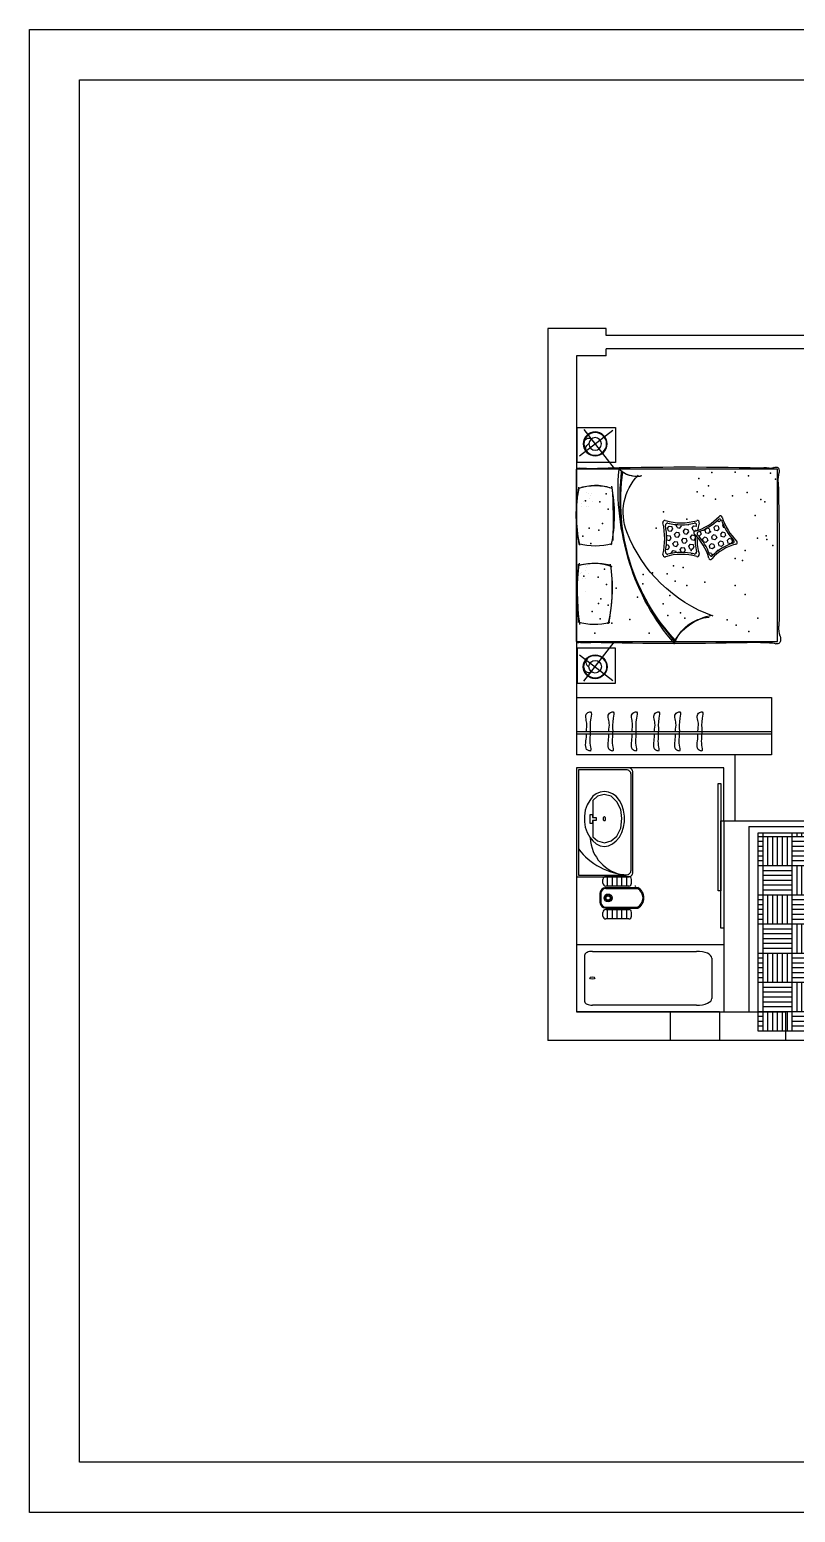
# Model space of a CAD drawing. Header units: millimetres. Extents: x -1666 to 220555, y -7114 to 28673.
# Drawn here: x 23420 to 31425, y -4928 to 10561 of the extents above; entities that cross this region are included whole.
import ezdxf

# ---------------------------------------------------------------- set-up
doc = ezdxf.new("R2010")
doc.units = ezdxf.units.MM
doc.header["$LTSCALE"] = 80
for name, color, linetype in [('F', 2, 'Continuous'), ('FUR', 4, 'Continuous'), ('O', 4, 'Continuous'), ('ruan', 7, 'Continuous'), ('XG', 9, 'Continuous'), ('物体', 6, 'Continuous'), ('配景', 3, 'Continuous')]:
    doc.layers.add(name, color=color, linetype=linetype)

# ---------------------------------------------------------------- blocks, each defined once
blk = doc.blocks.new('A$C058D1F62')
at = {"layer": 'F'}
blk.add_lwpolyline([(400, 429), (0, 429), (0, 64), (400, 64), (400, 429)], dxfattribs=at)
for radius in [125, 65.9]:
    blk.add_circle((212, 257), radius, dxfattribs=at)
at = {"layer": 'O'}
for p, q in [((330, 409), (12, 0)), ((375, 131), (28, 400))]:
    blk.add_line(p, q, dxfattribs=at)
blk.add_circle((212, 257), 119, dxfattribs=at)
for centre, radius, start, end in [((276, 263), 55, 2.6305, 118.6374), ((252, 209), 57.3, 307.019, 63.3222)]:
    blk.add_arc(centre, radius, start, end, dxfattribs=at)
blk = doc.blocks.new('A$C01A60C66')
at = {"color": 6}
for p, q in [((1979, 1573), (1979, 1573)), ((1991, 1549), (1991, 1549)), ((2006, 1568), (2006, 1568)), ((2025, 1579), (2025, 1579)), ((1966, 1481), (1966, 1481)), ((1996, 1516), (1996, 1516)), ((2002, 1429), (2002, 1429)), ((2031, 1433), (2031, 1433)), ((2047, 1497), (2047, 1497)), ((2058, 1488), (2058, 1488)), ((2077, 1465), (2077, 1465)), ((2078, 1439), (2078, 1439)), ((2016, 821), (2016, 821)), ((2028, 798), (2028, 798)), ((2043, 816), (2043, 816)), ((2062, 828), (2062, 828)), ((2003, 729), (2003, 729)), ((2033, 764), (2033, 764)), ((2039, 677), (2039, 677)), ((2068, 681), (2068, 681)), ((2085, 746), (2085, 746)), ((2095, 736), (2095, 736)), ((2114, 713), (2114, 713)), ((2115, 687), (2115, 687)), ((2040, 544), (2040, 544)), ((1285, 267), (1285, 267))]:
    blk.add_line(p, q, dxfattribs=at)
for centre, radius, start, end in [((102, 1802), 87.6, 165.4071, 187.5831), ((-1109, 1641), 1134, 2.3933, 7.5831), ((46, 1817), 29.5, 94.7733, 165.4071), ((46, 1813), 33.4, 56.2965, 94.7733), ((84, 1870), 35.1, 236.2965, 278.6555), ((157, 1392), 448, 84.1209, 98.6555), ((1018, -33455), 35302, 88.36, 91.3231), ((-479, 1493), 2149, 316.9537, 8.2406), ((-728, 1612), 2425, 318.7884, 5.0163), ((-606, 1512), 2283, 318.5194, 7.5266), ((1507, 1996), 249, 257.0121, 316.8621), ((1485, 2051), 306, 265.7085, 312.0373), ((1090, 1374), 554, 338.3817, 44.1477), ((2061, 2257), 426, 265.6228, 275.3317), ((2132, 1495), 340, 92.2939, 95.3317), ((2118, 1826), 9.11, 341.4668, 92.2939), ((38624, 747), 38612, 178.6026, 180.8363), ((3234, 1347), 1496, 168.5049, 192.1767), ((6337, 1285), 4588, 175.6018, 182.5945), ((1931, 1042), 610, 72.6979, 106.8353), ((1935, 1205), 452, 67.9911, 109.9836), ((833, 1344), 1302, 346.0572, 12.4001), ((418, 1346), 1713, 349.604, 9.7299), ((197, 1710), 1509, 289.6651, 339.0127), ((1939, 1667), 647, 253.9555, 285.3706), ((3612, 582), 1850, 172.2323, 191.4972), ((1957, 268), 573, 75.6122, 109.7856), ((1932, 161), 681, 74.3408, 102.9705), ((-884, 572), 3005, 352.8921, 4.9685), ((-126, 512), 2252, 352.6197, 8.3988), ((3441, 596), 1683, 177.9544, 193.3394), ((-283, 168), 300, 342.637, 2.8075), ((617, -265), 571, 27.7087, 80.3683), ((710, -144), 425, 19.9082, 85.2155), ((1940, 803), 603, 255.005, 287.1342), ((105, 47), 107, 162.637, 189.732), ((37, 36), 37.4, 189.732, 290.2501), ((102, -142), 152, 85.1878, 110.2501), ((141, 1389), 1380, 268.9186, 274.1218), ((1120, 34562), 34560, 268.5413, 271.4314), ((2068, -3215), 3228, 89.5732, 91.5075), ((2061, -408), 426, 84.6683, 94.3772), ((2188, 570), 565, 260.2785, 263.1759), ((2132, 355), 340, 264.6683, 267.7061), ((2118, 24), 9.11, 267.7061, 18.5332), ((2122, 18), 8.98, 263.1759, 345.5645)]:
    blk.add_arc(centre, radius, start, end, dxfattribs=at)
for p in [(52, 1718), (103, 1783), (334, 1755), (473, 1792), (717, 1788), (852, 1727), (348, 1579), (872, 1588), (680, 1510), (805, 1547), (1803, 1406), (1888, 1481), (265, 1339), (980, 1301), (1224, 1377), (1859, 1256), (240, 1104), (730, 1169), (800, 1187), (1298, 1208), (2067, 1123), (79, 1028), (369, 973), (933, 973), (1982, 1047), (397, 870), (472, 889), (792, 645), (1102, 654), (1186, 729), (1435, 724), (1439, 627), (1820, 620), (1905, 695), (369, 513), (1158, 504), (1496, 485), (1716, 580), (1877, 470), (1046, 323), (1969, 336), (238, 269), (557, 250), (1178, 295), (1575, 252), (1885, 261), (1374, 110), (1941, 111)]:
    blk.add_point(p, dxfattribs=at)
at = {"layer": 'F', "color": 6}
for p, q in [((32, 1825), (2132, 1825)), ((32, 25), (32, 1825)), ((2132, 25), (2132, 1825)), ((2132, 25), (32, 25))]:
    blk.add_line(p, q, dxfattribs=at)
for p in [(754, 1649), (1822, 1566), (162, 1482), (205, 1507), (501, 1547), (2039, 1494), (143, 1090), (148, 1127), (1898, 1188), (2001, 1207), (1017, 795), (1120, 813), (1839, 779), (1337, 742), (2056, 707), (472, 607), (980, 607), (1225, 417), (1800, 402), (1904, 421), (463, 194), (999, 266), (1763, 214), (332, 128)]:
    blk.add_point(p, dxfattribs=at)
blk = doc.blocks.new('A$C60A001ED')
at = {"layer": '物体', "color": 252, "rotation": 90}
blk.add_blockref('A$C058D1F62', (429, 1725), dxfattribs=at)
at = {"layer": '物体', "color": 252, "xscale": -1, "rotation": 270}
for name, p in [('A$C01A60C66', (412, 0)), ('A$C058D1F62', (2243, 1725))]:
    blk.add_blockref(name, p, dxfattribs=at)
blk = doc.blocks.new('A$C463B2E4E')
at = {"layer": 'XG'}
h = blk.add_hatch(dxfattribs=at)
h.set_pattern_fill('HEX', color=256, scale=225, angle=80, style=0)
h.set_pattern_definition([(256.16028, (-48909.037, 75060.194), (47.2997, -11.652693), [28.125, -56.25]), (16.16028, (-48909.037, 75060.194), (-13.558322, 46.789088), [28.125, -56.25]), (316.16028, (-48915.764, 75032.886), (33.741378, 35.136395), [28.125, -56.25])])
edge = h.paths.add_edge_path()
edge.add_arc((577, -29), 544, 468.2236, 494.2758, ccw=False)
edge.add_arc((402, 505), 18, 288.2236, 404.7089)
edge.add_arc((785, 885), 522, 197.1882, 224.7089, ccw=False)
edge.add_arc((270, 725), 18, 377.1882, 491.8186)
edge.add_arc((-187, 1236), 667, 290.3642, 311.8186, ccw=False)
edge.add_arc((51, 593), 18, 470.3642, 584.1257)
edge.add_arc((-367, 188), 564, 378.5769, 404.1257, ccw=False)
edge.add_arc((185, 374), 18, 198.5769, 314.2758)
h = blk.add_hatch(dxfattribs=at)
h.set_pattern_fill('HEX', color=256, scale=225, angle=80, style=0)
h.set_pattern_definition([(80, (-61072.58, -60228.484), (-47.973855, 8.459085), [28.125, -56.25]), (200, (-61072.58, -60228.484), (16.661145, -45.77612), [28.125, -56.25]), (140, (-61067.695, -60200.787), (-31.31271, -37.317035), [28.125, -56.25])])
edge = h.paths.add_edge_path()
edge.add_arc((239, 940), 604, 267.61, 282.9367)
edge.add_arc((97, 332), 20, 76.8844, 192.5834)
edge.add_arc((-534, 191), 627, 347.0346, 372.5834)
edge.add_arc((96, 46), 20, 167.0346, 280.7961)
edge.add_arc((239, -702), 741, 79.3417, 100.7961)
edge.add_arc((380, 46), 20, 259.3417, 373.9721)
edge.add_arc((962, 191), 580, 166.4513, 193.9721)
edge.add_arc((379, 331), 20, 346.4513, 462.9367)
at = {"layer": 'FUR'}
for centre, radius, start, end in [((279, 758), 18.2, 14.9288, 133.3903), ((-187, 1236), 649, 287.9029, 314.3306), ((785, 885), 504, 193.9886, 228.0567), ((18, 601), 18, 107.9029, 227.0284), ((-367, 188), 546, 15.5368, 47.0284), ((577, -29), 526, 105.0086, 137.4292), ((437, 497), 18, 285.0086, 48.0567), ((69, 360), 20, 76.7426, 195.8681), ((-534, 191), 607, 344.1319, 15.6235), ((239, 940), 584, 253.7311, 259.4072), ((176, 339), 18, 195.2922, 314.4177), ((239, 940), 584, 269.6754, 286.1517), ((407, 359), 20, 343.1036, 106.1517), ((962, 191), 560, 163.1036, 197.1717), ((69, 19), 20, 164.1319, 283.2574), ((239, -702), 721, 76.8297, 103.2574), ((408, 20), 20, 256.8297, 17.1717)]:
    blk.add_arc(centre, radius, start, end, dxfattribs=at)
at = {"layer": 'FUR', "color": 5}
for centre, radius, start, end in [((-187, 1236), 667, 290.3642, 311.8186), ((270, 727), 17, 11.5067, 137.5001), ((785, 885), 522, 197.1882, 224.7089), ((51, 593), 18, 110.3642, 224.1257), ((-367, 188), 564, 18.5769, 44.1257), ((577, -29), 544, 108.2236, 134.2758), ((402, 505), 18, 288.2236, 44.7089), ((97, 332), 20, 76.8844, 192.5834), ((-534, 191), 627, 347.0346, 12.5834), ((241, 899), 544, 256.8844, 260.5076), ((185, 374), 18, 198.5769, 314.2758), ((239, 940), 604, 267.61, 282.9367), ((379, 331), 20, 346.4513, 102.9367), ((962, 191), 580, 166.4513, 193.9721), ((96, 46), 20, 167.0346, 280.7961), ((239, -702), 741, 79.3417, 100.7961), ((380, 46), 20, 259.3417, 13.9721)]:
    blk.add_arc(centre, radius, start, end, dxfattribs=at)
blk = doc.blocks.new('A$C640C6E81')
at = {"color": 253}
for p, q in [((30, 374), (30, 413)), ((60, 443), (300, 443)), ((300, 344), (60, 344)), ((60, 327), (395, 327)), ((60, 317), (393, 317)), ((80, 344), (80, 443)), ((130, 344), (130, 443)), ((180, 344), (180, 443)), ((230, 344), (230, 443)), ((280, 344), (280, 443)), ((330, 374), (330, 413)), ((0, 267), (0, 174)), ((10, 267), (10, 174)), ((30, 30), (30, 69)), ((60, 124), (393, 124)), ((60, 114), (395, 114)), ((60, 99), (300, 99)), ((80, 0), (80, 99)), ((130, 0), (130, 99)), ((180, 0), (180, 99)), ((230, 0), (230, 99)), ((280, 0), (280, 99)), ((330, 30), (330, 69)), ((300, 0), (60, 0))]:
    blk.add_line(p, q, dxfattribs=at)
for radius in [41.5, 31.5, 21.5]:
    blk.add_circle((85, 219), radius, dxfattribs=at)
for centre, radius, start, end in [((60, 267), 60, 90, 180), ((60, 267), 50, 90, 180), ((60, 413), 30, 90, 180), ((60, 374), 30, 180, 270), ((300, 413), 30, 0, 90), ((300, 374), 30, 270, 0), ((340, 220), 110, 298.3589, 61.6411), ((340, 220), 120, 297.1245, 62.8755), ((60, 174), 60, 180, 270), ((60, 174), 50, 180, 270), ((60, 69), 30, 90, 180), ((60, 30), 30, 180, 270), ((300, 69), 30, 0, 90), ((300, 30), 30, 270, 0)]:
    blk.add_arc(centre, radius, start, end, dxfattribs=at)
at = {"color": 5}
blk.add_arc((365, 334), 10, 0, 90, dxfattribs=at)
blk = doc.blocks.new('A$C521207E6')
at = {"color": 3}
for p, q in [((50, 330), (25, 293)), ((94, 367), (50, 330)), ((107, 339), (50, 280)), ((138, 390), (94, 367)), ((189, 381), (107, 339)), ((195, 408), (138, 390)), ((283, 390), (189, 381)), ((258, 417), (195, 408)), ((315, 417), (258, 417)), ((384, 381), (283, 390)), ((371, 408), (315, 417)), ((428, 390), (371, 408)), ((466, 339), (384, 381)), ((478, 367), (428, 390)), ((516, 280), (466, 339)), ((516, 330), (478, 367)), ((548, 293), (516, 330)), ((6, 252), (0, 211)), ((0, 211), (6, 165)), ((25, 293), (6, 252)), ((6, 165), (25, 124)), ((50, 280), (31, 206)), ((31, 206), (50, 138)), ((271, 216), (264, 211)), ((264, 211), (264, 206)), ((264, 211), (264, 211)), ((264, 206), (271, 202)), ((277, 220), (271, 220)), ((271, 220), (271, 216)), ((271, 216), (271, 216)), ((271, 202), (271, 202)), ((271, 202), (271, 197)), ((271, 197), (277, 197)), ((283, 220), (277, 220)), ((277, 220), (277, 220)), ((277, 197), (277, 197)), ((277, 197), (283, 197)), ((290, 220), (283, 220)), ((283, 197), (290, 197)), ((296, 220), (290, 220)), ((290, 220), (290, 220)), ((290, 197), (290, 197)), ((290, 197), (296, 197)), ((302, 216), (296, 220)), ((296, 220), (296, 220)), ((296, 197), (302, 202)), ((296, 197), (296, 197)), ((302, 211), (302, 216)), ((302, 216), (302, 216)), ((302, 206), (302, 211)), ((302, 211), (302, 211)), ((302, 202), (302, 206)), ((302, 202), (302, 202)), ((535, 211), (516, 280)), ((516, 138), (535, 211)), ((567, 252), (548, 293)), ((548, 124), (567, 165)), ((573, 211), (567, 252)), ((567, 165), (573, 211)), ((25, 124), (50, 87)), ((50, 138), (94, 87)), ((50, 87), (94, 55)), ((94, 87), (271, 87)), ((94, 55), (138, 28)), ((138, 28), (195, 9)), ((195, 9), (258, 0)), ((239, 83), (271, 83)), ((239, 60), (239, 83)), ((334, 60), (239, 60)), ((258, 0), (315, 0)), ((271, 124), (302, 124)), ((271, 83), (271, 124)), ((271, 87), (271, 87)), ((302, 124), (302, 83)), ((302, 87), (472, 87)), ((302, 83), (334, 83)), ((315, 0), (371, 9)), ((334, 83), (334, 60)), ((371, 9), (428, 28)), ((428, 28), (478, 55)), ((472, 87), (516, 138)), ((478, 55), (516, 87)), ((516, 87), (548, 124))]:
    blk.add_line(p, q, dxfattribs=at)
blk = doc.blocks.new('A$C67CF4B89')
at = {"layer": '配景', "color": 6}
for points in [[(50, 0), (1090, 0, 0.414214), (1140, 50), (1140, 590), (0, 590), (0, 50, 0.414214)], [(70, 20), (1070, 20, 0.414214), (1120, 70), (1120, 570), (20, 570), (20, 70, 0.414214)]]:
    blk.add_lwpolyline(points, format="xyb", close=True, dxfattribs=at)
at = {"layer": '配景', "color": 4}
for centre, radius, start, end in [((723, 15), 703, 127.7949, 176.4257), ((427, 37), 411, 92.7608, 172.1787)]:
    blk.add_arc(centre, radius, start, end, dxfattribs=at)
at = {"layer": '配景', "color": 252, "rotation": 180}
blk.add_blockref('A$C521207E6', (892, 507), dxfattribs=at)

msp = doc.modelspace()

# ---------------------------------------------------------------- hatches: boundary and pattern name
at = {"true_color": 0xcd2027}
h = msp.add_hatch(dxfattribs=at)
h.set_pattern_fill('AR-PARQ1', color=242)
h.set_pattern_definition([(90, (-14632.58, 0), (-304.8, 304.8), [304.8, -304.8]), (90, (-14581.78, 0), (-304.8, 304.8), [304.8, -304.8]), (90, (-14530.98, 0), (-304.8, 304.8), [304.8, -304.8]), (90, (-14480.18, 0), (-304.8, 304.8), [304.8, -304.8]), (90, (-14429.38, 0), (-304.8, 304.8), [304.8, -304.8]), (90, (-14378.58, 0), (-304.8, 304.8), [304.8, -304.8]), (90, (-14327.78, 0), (-304.8, 304.8), [304.8, -304.8]), (0, (-14632.58, 304.8), (304.8, -304.8), [304.8, -304.8]), (0, (-14632.58, 355.6), (304.8, -304.8), [304.8, -304.8]), (0, (-14632.58, 406.4), (304.8, -304.8), [304.8, -304.8]), (0, (-14632.58, 457.2), (304.8, -304.8), [304.8, -304.8]), (0, (-14632.58, 508), (304.8, -304.8), [304.8, -304.8]), (0, (-14632.58, 558.8), (304.8, -304.8), [304.8, -304.8]), (0, (-14632.58, 609.6), (304.8, -304.8), [304.8, -304.8])])
h.paths.add_polyline_path([(31037.421, 100), (32537.421, 100), (32537.421, 2170), (31037.421, 2170)])

# ---------------------------------------------------------------- linework, layer by layer
at = {"color": 2, "true_color": 0xf1eb1f}
for p, q in [((29447.421, 7440), (28837.421, 7440)), ((28837.421, 7440), (28837.421, 0)), ((29447.421, 7367.5), (29447.421, 7440)), ((31787.421, 7367.5), (29447.421, 7367.5)), ((29137.421, 7155), (29137.421, 2985)), ((29447.421, 7155), (29137.421, 7155)), ((29447.421, 7155), (29447.421, 7227.5)), ((31787.421, 7227.5), (29447.421, 7227.5)), ((30797.421, 2985), (29137.421, 2985)), ((29137.421, 2850), (29137.421, 300)), ((30677.421, 2850), (29137.421, 2850)), ((30677.421, 2295), (32407.421, 2295)), ((30677.421, 2295), (30677.421, 300)), ((30937.421, 2235), (33302.421, 2235)), ((30632.421, 300), (29137.421, 300)), ((30117.421, 300), (30117.421, 0)), ((30632.421, 300), (30632.421, 0)), ((33542.421, 295), (31322.421, 300)), ((31322.421, 300), (31322.421, 0)), ((30632.421, 0), (28837.421, 0)), ((33067.421, 0), (30632.421, 0))]:
    msp.add_line(p, q, dxfattribs=at)
at = {"color": 6}
for p, q in [((29137.421, 3585), (31177.421, 3585)), ((31177.421, 3585), (31177.421, 2985)), ((31177.421, 3227), (29137.421, 3227)), ((31177.421, 3200.6), (29137.421, 3200.6)), ((31177.421, 2985), (30677.421, 2985))]:
    msp.add_line(p, q, dxfattribs=at)
at = {"color": 41, "true_color": 0xf4ee51}
for p, q in [((30797.421, 2295), (30797.421, 2985)), ((30677.421, 2295), (30677.421, 2850)), ((30937.421, 2235), (30937.421, 300)), ((30632.421, 300), (30677.421, 300)), ((30677.421, 300), (31322.421, 300))]:
    msp.add_line(p, q, dxfattribs=at)
at = {"color": 0, "linetype": 'ByBlock'}
for p, q in [((29137.42, 1002.334), (29137.42, 300)), ((29137.42, 1002.334), (30677.421, 1002.334)), ((29304.34, 932.334), (30392.34, 932.334)), ((30677.421, 1002.333), (30677.421, 300)), ((29224.34, 405), (29224.34, 897.334)), ((30552.34, 862.334), (30552.34, 440)), ((30392.34, 370), (29304.34, 370)), ((29137.42, 300), (30677.421, 300, 2850))]:
    msp.add_line(p, q, dxfattribs=at)
at = {"color": 41, "true_color": 0xf4ee51}
for points in [[(23420.286, 10561.061), (45324.162, 10561.061), (45324.162, -4928.109), (23420.286, -4928.109)], [(23942.87, 10038.476), (44801.577, 10038.476), (44801.577, -4405.524), (23942.87, -4405.524)]]:
    msp.add_lwpolyline(points, close=True, dxfattribs=at)
at = {"color": 3, "elevation": 2850}
msp.add_lwpolyline([(31037.421, 2170), (32537.421, 2170), (32537.421, 100), (31037.421, 100)], close=True, dxfattribs=at)
at = {"color": 0, "linetype": 'ByBlock'}
for centre, major_axis, start_param, end_param in [((29304.34, 897.334), (80, 0), 1.570796327, 3.141592654), ((30392.34, 862.334), (-160, 0), 3.141592654, 4.71238898), ((29302.754, 654.667), (-26.667, 0), 1.570796327, 7.853981634), ((29304.34, 405), (-80, 0), 0, 1.570796327), ((30392.34, 440), (160, 0), 4.71238898, 6.283185307)]:
    msp.add_ellipse(centre, major_axis=major_axis, ratio=0.4375, start_param=start_param, end_param=end_param, dxfattribs=at)
at = {"color": 6}
for points, knots in [([(29239.896, 3227), (29239.941, 3228.794), (29240.999, 3257.403), (29257.818, 3320.041), (29211.98, 3413.013), (29305.221, 3448.221), (29273.227, 3328.34), (29288.442, 3229.404), (29268.538, 3111.32), (29289.184, 3041.857), (29284.5, 3028.181), (29282.877, 3023.442)], [256.949797785, 256.949797785, 256.949797785, 256.949797785, 263.372126209, 359.42803605, 478.655158956, 522.640662246, 597.667860308, 752.004168963, 941.881329999, 973.527728849, 990.309098586, 990.309098586, 990.309098586, 990.309098586]), ([(29474.26, 3227), (29474.305, 3228.794), (29475.363, 3257.403), (29492.182, 3320.041), (29446.345, 3413.013), (29539.586, 3448.221), (29507.591, 3328.34), (29522.806, 3229.404), (29502.902, 3111.32), (29523.548, 3041.857), (29518.865, 3028.181), (29517.242, 3023.442)], [256.949797785, 256.949797785, 256.949797785, 256.949797785, 263.372126209, 359.42803605, 478.655158956, 522.640662246, 597.667860308, 752.004168963, 941.881329999, 973.527728849, 990.309098586, 990.309098586, 990.309098586, 990.309098586]), ([(29717.876, 3227), (29717.921, 3228.794), (29718.979, 3257.403), (29735.798, 3320.041), (29689.96, 3413.013), (29783.201, 3448.221), (29751.207, 3328.34), (29766.422, 3229.404), (29746.518, 3111.32), (29767.164, 3041.857), (29762.48, 3028.181), (29760.857, 3023.442)], [256.949797785, 256.949797785, 256.949797785, 256.949797785, 263.372126209, 359.42803605, 478.655158956, 522.640662246, 597.667860308, 752.004168963, 941.881329999, 973.527728849, 990.309098586, 990.309098586, 990.309098586, 990.309098586]), ([(29952.24, 3227), (29952.285, 3228.794), (29953.343, 3257.403), (29970.162, 3320.041), (29924.325, 3413.013), (30017.566, 3448.221), (29985.571, 3328.34), (30000.786, 3229.404), (29980.882, 3111.32), (30001.528, 3041.857), (29996.845, 3028.181), (29995.222, 3023.442)], [256.949797785, 256.949797785, 256.949797785, 256.949797785, 263.372126209, 359.42803605, 478.655158956, 522.640662246, 597.667860308, 752.004168963, 941.881329999, 973.527728849, 990.309098586, 990.309098586, 990.309098586, 990.309098586]), ([(30171.186, 3227), (30171.231, 3228.794), (30172.289, 3257.403), (30189.108, 3320.041), (30143.27, 3413.013), (30236.511, 3448.221), (30204.517, 3328.34), (30219.732, 3229.404), (30199.828, 3111.32), (30220.474, 3041.857), (30215.79, 3028.181), (30214.167, 3023.442)], [256.949797785, 256.949797785, 256.949797785, 256.949797785, 263.372126209, 359.42803605, 478.655158956, 522.640662246, 597.667860308, 752.004168963, 941.881329999, 973.527728849, 990.309098586, 990.309098586, 990.309098586, 990.309098586]), ([(30405.55, 3227), (30405.595, 3228.794), (30406.653, 3257.403), (30423.473, 3320.041), (30377.635, 3413.013), (30470.876, 3448.221), (30438.882, 3328.34), (30454.096, 3229.404), (30434.192, 3111.32), (30454.838, 3041.857), (30450.155, 3028.181), (30448.532, 3023.442)], [256.949797785, 256.949797785, 256.949797785, 256.949797785, 263.372126209, 359.42803605, 478.655158956, 522.640662246, 597.667860308, 752.004168963, 941.881329999, 973.527728849, 990.309098586, 990.309098586, 990.309098586, 990.309098586]), ([(29284.779, 3024.394), (29273.677, 3026.422), (29214.194, 3037.288), (29241.572, 3133.569), (29240.456, 3190.874), (29240.201, 3200.6)], [0, 0, 0, 0, 35.911013509, 192.421107186, 225.897258267, 225.897258267, 225.897258267, 225.897258267]), ([(29519.143, 3024.394), (29508.042, 3026.422), (29448.558, 3037.288), (29475.937, 3133.569), (29474.82, 3190.874), (29474.565, 3200.6)], [0, 0, 0, 0, 35.911013509, 192.421107186, 225.897258267, 225.897258267, 225.897258267, 225.897258267]), ([(29762.759, 3024.394), (29751.657, 3026.422), (29692.174, 3037.288), (29719.552, 3133.569), (29718.436, 3190.874), (29718.181, 3200.6)], [0, 0, 0, 0, 35.911013509, 192.421107186, 225.897258267, 225.897258267, 225.897258267, 225.897258267]), ([(29997.123, 3024.394), (29986.022, 3026.422), (29926.538, 3037.288), (29953.917, 3133.569), (29952.8, 3190.874), (29952.545, 3200.6)], [0, 0, 0, 0, 35.911013509, 192.421107186, 225.897258267, 225.897258267, 225.897258267, 225.897258267]), ([(30216.069, 3024.394), (30204.967, 3026.422), (30145.484, 3037.288), (30172.863, 3133.569), (30171.746, 3190.874), (30171.491, 3200.6)], [0, 0, 0, 0, 35.911013509, 192.421107186, 225.897258267, 225.897258267, 225.897258267, 225.897258267]), ([(30450.433, 3024.394), (30439.332, 3026.422), (30379.848, 3037.288), (30407.227, 3133.569), (30406.11, 3190.874), (30405.855, 3200.6)], [0, 0, 0, 0, 35.911013509, 192.421107186, 225.897258267, 225.897258267, 225.897258267, 225.897258267])]:
    msp.add_open_spline(points, degree=3, knots=knots, dxfattribs=at)
at = {"layer": 'ruan', "color": 6}
for points in [[(30617.421, 2685), (30647.421, 2685), (30647.421, 1565), (30617.421, 1565)], [(30647.421, 2295), (30677.421, 2295), (30677.421, 1175), (30647.421, 1175)]]:
    msp.add_lwpolyline(points, close=True, dxfattribs=at)

# ---------------------------------------------------------------- block references
at = {"color": 242, "true_color": 0xcd2027, "rotation": 90}
msp.add_blockref('A$C60A001ED', (31269.542, 3733.735), dxfattribs=at)
for name, p, rotation in [('A$C463B2E4E', (30040.904, 5481.755), 270), ('A$C67CF4B89', (29727.421, 1710), 90)]:
    msp.add_blockref(name, p, dxfattribs=dict(rotation=rotation))
msp.add_blockref('A$C640C6E81', (29382.762, 1270.98))

doc.saveas('drawing.dxf')
